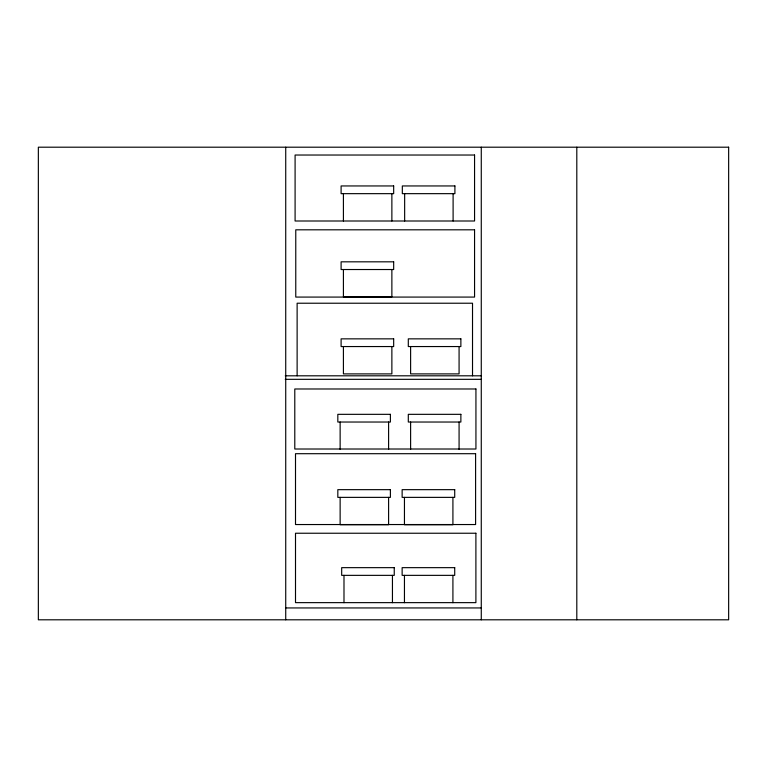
<?xml version="1.0" encoding="UTF-8"?>
<svg xmlns="http://www.w3.org/2000/svg" width="767" height="767" viewBox="0 0 767 767"><rect width="100%" height="100%" fill="white"/><g stroke="black" fill="none" stroke-linecap="round" stroke-linejoin="round"><path stroke-width="1.15" d="M285.247 375.811L481.273 375.811M285.247 379.329L481.273 379.329M285.727 607.943L481.273 607.943M576.803 147.197L576.803 619.803M481.273 147.197L481.273 619.803M472.52 375.811L472.52 303.224L297.126 303.224L297.126 375.811M459.078 346.55L459.078 373.893L410.613 373.893L410.613 346.55M459.078 422.032L459.078 449.376M453.105 193.658L453.105 221.001M452.913 497.371L452.913 524.714L404.449 524.714L404.449 497.371M452.913 575.355L452.913 602.699M410.613 422.032L410.613 449.376M404.65 193.658L404.65 221.001M404.449 575.355L404.449 602.699M392.445 575.355L392.445 602.699M391.87 193.658L391.87 221.001M391.87 269.524L391.87 296.867L343.415 296.867L343.415 269.524M391.87 346.55L391.87 373.893L343.415 373.893L343.415 346.55M388.601 422.032L388.601 449.376M388.601 497.371L388.601 524.714L340.136 524.714L340.136 497.371M343.99 575.355L343.99 602.699M343.415 193.658L343.415 221.001M340.136 422.032L340.136 449.376M285.727 147.197L285.727 619.803M728.65 147.197L38.35 147.197L38.35 619.803L728.65 619.803L728.65 147.197M474.562 155.03L295.094 155.03L295.094 221.001L474.562 221.001L474.562 155.03M393.672 185.95L341.104 185.95L341.104 193.658L393.672 193.658L393.672 185.95M454.908 185.95L402.33 185.95L402.33 193.658L454.908 193.658L454.908 185.95M474.562 229.812L295.765 229.812L295.765 297.078L474.562 297.078L474.562 229.812M393.672 261.825L341.104 261.825L341.104 269.524L393.672 269.524L393.672 261.825M393.672 338.851L341.104 338.851L341.104 346.55L393.672 346.55L393.672 338.851M460.871 338.851L408.303 338.851L408.303 346.55L460.871 346.55L460.871 338.851M475.933 388.984L294.787 388.984L294.787 449.011L475.933 449.011L475.933 388.984M390.393 414.333L337.825 414.333L337.825 422.032L390.393 422.032L390.393 414.333M460.871 414.333L408.303 414.333L408.303 422.032L460.871 422.032L460.871 414.333M475.598 453.7L295.506 453.7L295.506 524.542L475.598 524.542L475.598 453.7M390.393 489.662L337.825 489.662L337.825 497.371L390.393 497.371L390.393 489.662M454.716 489.662L402.138 489.662L402.138 497.371L454.716 497.371L454.716 489.662M475.895 533.238L295.506 533.238L295.506 602.641L475.895 602.641L475.895 533.238M394.248 567.657L341.679 567.657L341.679 575.355L394.248 575.355L394.248 567.657M454.716 567.657L402.138 567.657L402.138 575.355L454.716 575.355L454.716 567.657"/></g></svg>
